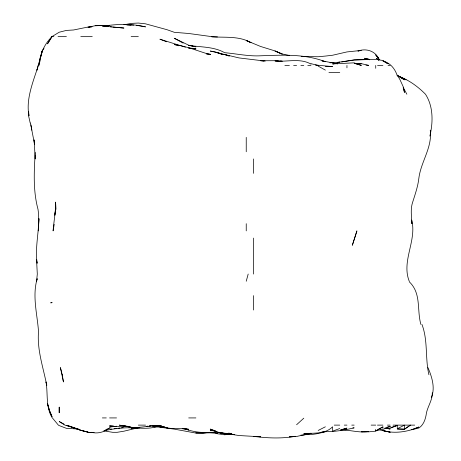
<?xml version="1.0" encoding="UTF-8"?>
<svg xmlns="http://www.w3.org/2000/svg" width="461" height="461" viewBox="0 0 461 461"><rect width="100%" height="100%" fill="white"/><g stroke="black" fill="none" stroke-linecap="round" stroke-linejoin="round"><path stroke-width="0.69" d="M35.267 155.357L35.243 158.953L34.091 139.988M432.291 392.743C432.533 400.765 426.851 407.403 426.079 415.228C425.18 420.075 423.221 425.267 418.888 428.01L411.69 429.75L418.888 427.013C406.884 432.274 392.876 434.199 380.302 429.825M38.96 219.119L38.557 226.311M38.476 227.619L38.28 230.886L38.966 218.462M35.238 152.412C34.079 171.446 32.979 190.675 38.004 209.306C40.718 227.25 34.489 245.206 37.128 263.122M41.893 52.358L42.072 51.05L44.031 48.163M42.014 52.358L42.216 51.05L36.978 70.181L38.154 65.433M54.202 224.351L53.09 230.886C53.822 221.268 55.804 211.76 55.568 202.114L56.006 209.306M429.871 136.064C433.15 122.315 433.432 106.451 425.468 94.211C417.701 86.38 408.469 79.644 397.958 76.053M37.18 278.842L36.586 281.245L37.301 274.053L36.557 259.664L37.151 263.122M40.395 59.55L38.868 65.433C39.974 54.6 44.037 44.302 52.012 36.661L53.868 36.661M246.237 281.245L248.185 274.053M37.134 278.842C32.132 296.221 37.283 314.079 38.528 331.597C36.961 350.026 43.276 367.434 46.722 385.223M354.146 239.576L352.354 245.275L356.912 230.886L354.348 239.08M41.686 53.666L40.205 58.242L41.83 53.666M37.623 67.704C32.737 82.726 25.787 99.818 28.985 115.792L28.663 111.867M431.387 397.543C435.449 387.805 431.876 376.816 427.929 367.567M51.897 36.661L47.495 43.853L52.012 36.661M296.596 424.748L303.787 418.185M404.499 429.093L397.307 428.966L404.499 429.306L410.428 425.117L405.686 428.298M293.98 436.354L289.404 436.849L296.596 436.481L310.985 433.242L303.787 433.807C313.636 432.574 324.93 434.688 332.565 426.805L332.565 431.173L339.757 428.523M52.012 36.569L59.204 32.224L66.401 30.409L73.593 29.982L87.982 27.043L91.906 26.721M382.918 428.453L382.918 426.909L375.727 431.168L368.529 431.859L361.338 431.778L362.778 431.721M318.176 430.465L325.368 426.8M377.524 429.664L382.918 426.909M397.307 428.73L404.499 425.117L404.499 429.306M390.11 427.451L390.11 426.344L382.918 429.514L375.727 430.58M105.638 429.71L109.562 428.027C104.416 432.038 97.83 433.997 91.411 432.309L93.917 432.522M397.307 428.402L397.307 425.463L390.11 428.275L385.079 428.286M391.418 427.364L397.307 425.463M159.264 425.664C150.257 429.612 140.593 427.952 131.143 427.802C122.142 427.583 113.106 428.782 104.33 430.718M386.842 427.232L390.11 426.344M343.024 429.105L346.949 428.113L339.757 430.666L332.565 431.519L325.368 431.715M325.368 431.727C319.266 433.294 313.025 434.982 306.669 434.423M111.522 426.632L109.562 427.082L116.754 426.235M108.254 25.568L109.562 25.436L95.173 25.724L87.982 27.274L91.906 26.824M341.716 61.981L354.146 60.022L375.727 59.331L382.918 60.512L388.312 63.946M124.603 24.687L131.143 23.407L138.335 23.05L145.532 23.828L167.113 29.735L174.304 32.305L188.693 33.486L211.945 36.661M360.658 50.56L357.943 51.05C365.7 48.157 374.632 50.618 378.544 58.242L375.727 54.951L379.772 59.907M295.288 436.296C281.475 438.832 267.294 438.117 253.435 436.36L260.626 436.78L239.046 435.536L217.465 432.262L210.078 432.309C201.739 432.942 193.257 431.98 185.42 428.984M337.141 62.483L354.146 59.89L368.529 59.423M337.798 62.46L339.757 62.177L329.949 62.811M147.491 426.206L146.183 426.396L148.142 426.2M149.45 425.924L150.759 425.739M118.062 428.298L120.027 428.027M121.335 427.848L123.294 427.578M159.915 425.728L152.724 426.661L157.299 425.78L161.356 426.12M230.546 434.072L224.657 434.798L217.465 433.766L214.094 432.309M106.946 25.614C119.71 23.891 132.958 23.886 145.532 26.865L136.375 25.309M308.369 433.801L310.985 433.49L303.787 435.086L300.912 435.098M149.45 426.056L152.724 425.699L161.356 426.004M110.214 429.082L111.522 428.961M114.138 428.718L116.754 428.476M301.171 56.496L318.176 56.749L325.368 56.075L332.565 55.245L346.949 51.926L361.338 50.433M139.643 427.843L131.143 428.718L138.335 427.727L123.946 431.191L117.152 432.309L112.645 432.309L103.673 430.851M127.87 426.287L116.754 426.575L109.562 425.86L113.487 426.062M352.838 427.946L354.146 427.854L346.949 429.479L341.716 429.808M356.301 63.86L361.338 63.624L368.529 65.433M95.173 25.724L109.562 25.436M364.933 431.629L368.529 431.484C359.113 433.202 349.893 429.664 340.477 430.015M228.258 434.037L224.657 434.17L229.693 434.037M340.477 430.084L346.228 429.871M234.73 434.677L227.273 434.429M58.028 36.661L66.401 36.661M80.784 36.661L92.252 36.661M131.143 36.661L138.335 36.661M284.869 65.433L289.404 65.433M293.622 65.433L296.596 65.433M300.872 65.433L303.787 65.433M307.787 65.433L310.985 65.433M377.547 65.433L382.918 65.433M388.024 65.433L390.11 65.433M328.929 72.631L339.757 72.631M102.365 417.925L106.289 417.925M109.562 417.925L116.541 417.925M188.693 417.925L195.885 417.925M138.335 425.117L145.532 425.117M334.254 425.117L339.757 425.117M344.281 425.117L346.949 425.117M351.755 425.117L354.146 425.117M371.14 425.117L375.727 425.117M377.444 425.117L382.918 425.117M387.424 425.117L390.11 425.117M393.077 425.117L397.307 425.117M397.653 425.117L414.704 425.117M88.483 432.309L93.865 432.579L88.483 432.309L80.784 430.303L66.401 425.347L72.942 427.318M126.827 24.877L133.759 25.125M190.848 48.376L195.885 48.497L188.693 48.088M315.301 65.007L332.565 66.58L325.368 66.384M217.465 36.915L211.708 36.771C224.899 37.796 239.109 35.704 251.038 42.694L246.237 40.533L260.626 46.48L275.015 50.923L282.207 54.087L275.015 51.05L282.207 53.977L289.404 55.545M167.113 427.854L159.915 425.958L152.724 425.457L159.915 425.67L167.113 427.854L157.956 425.762M228.973 434.037L231.134 434.106L224.657 434.037L217.909 432.309L210.274 429.099L214.849 430.683M278.611 61.077L275.015 60.95C287.076 62.223 299.788 57.769 310.985 64.079M280.052 61.123L282.207 61.198L275.015 60.708L260.626 60.737L263.899 61.083M138.335 427.601L139.775 427.652M125.386 24.652L123.946 24.583L131.143 24.94L126.827 24.727M334 63.981L332.565 63.912L354.146 62.84L361.338 65.433L354.146 63.284L361.338 63.929M227.538 434.037L231.134 434.216M157.76 425.889L159.915 425.999L152.724 425.457M78.825 429.076L66.401 428.321L59.204 425.584L58.374 425.117L52.012 417.482C45.547 406.602 48.094 393.827 46.019 381.956L46.826 385.223M157.299 425.837L159.915 425.999M228.581 433.83L224.657 433.582L228.581 433.893M365.913 65.093L368.529 65.26M154.032 426.874L166.392 427.387L159.915 427.249L174.304 429.133L195.885 433.069L210.274 432.833L217.465 433.334M316.868 65.341L318.176 65.433L310.985 63.681M108.254 26.531L102.365 26.018L123.946 28.052L112.83 27.113M206.349 53.851L210.274 54.26L206.349 53.816M190.652 48.313L195.885 48.918L188.693 47.99M215.506 430.966L210.274 430.228L216.814 431.461M110.214 26.738L111.522 26.928M265.208 61.1L239.046 57.93L217.465 52.802L223.349 54.582M228.581 433.104L231.854 433.64L224.657 433.248L217.465 432.095M208.309 54.335L210.274 54.669C198.288 51.217 186.797 46.238 174.304 44.556L178.88 45.795M384.883 428.085L390.11 429.041L385.534 428.033M337.798 63.906L322.101 60.84M222.703 433.323L217.494 432.309L224.657 433.893L218.606 432.309M123.946 426.027L119.33 425.117L130.486 427.03L123.946 425.647C135.741 429.94 147.929 425.134 159.915 425.67C168.985 429.98 179.093 427.86 188.693 429.272L182.153 428.482L188.693 429.911L186.077 429.018M193.268 46.296L188.693 45.345C200.789 47.299 213.645 46.446 224.657 52.692C236.654 53.741 248.531 56.444 260.626 55.787C282.276 55.026 304.767 53.712 325.368 61.716L322.101 60.956M194.577 46.567L195.885 46.838L188.693 45.195L174.304 38.257L183.15 43.098M368.529 59.25L364.461 58.242L368.529 59.117L369.728 59.815M185.42 47.178L159.915 39.191L166.456 41.755M72.942 427.364L64.92 425.117L59.204 421.538L64.062 424.143M68.361 425.814L70.326 426.362M223.349 54.531L217.465 52.514L210.274 51.05L217.465 52.577L221.389 54.144M73.593 427.543L80.784 430.303L87.982 432.141L80.784 430.303L73.593 427.514M399.923 77.068L406.032 79.822L397.307 75.379L404.499 79.822L397.307 75.333M318.176 66.107L325.368 70.107M387.113 63.37L382.918 60.956C390.237 62.794 395.215 68.937 397.307 75.921M378.665 60.184L376.545 58.242L378.504 60.12M409.293 281.792C421.544 293.513 416.727 309.798 420.881 324.406M403.277 87.538L406.85 94.211M397.307 75.108L400.05 79.822L403.34 87.014L404.499 92.448L403.162 87.694M409.241 281.245C401.203 260.932 417.067 240.613 411.69 220.006L411.823 223.694C411.679 216.497 410.25 209.127 412.687 202.114C415.194 194.185 417.96 186.325 418.888 178.015C421.002 161.546 432.487 147.29 430.24 130.181M421.948 324.406C428.16 340.708 424.99 358.203 428.92 374.758M30.184 122.983L28.576 115.792L28.473 111.476M30.432 122.983L34.627 144.564L34.177 139.988M30.927 124.948L31.861 130.181M375.727 65.433L375.727 68.303M375.727 429.375L375.727 430.926M346.949 65.433L346.949 67.836M253.435 158.953L253.435 173.342M253.435 238.083L253.435 274.053M253.435 295.634L253.435 310.017M246.237 137.372L246.237 151.761M246.237 223.694L246.237 230.886M59.204 407.172L59.204 412.733L59.204 407.172M55.591 209.306L54.819 215.195L55.637 209.306M324.682 431.703L321.254 432.309L324.682 431.709M52.012 302.647L50.814 302.825L52.012 302.647M210.274 432.36L203.076 432.96L195.885 432.844L203.076 432.96L210.274 432.36M77.517 428.816L73.593 428.39L77.517 428.822M390.11 432.193L382.918 430.562L390.11 432.193M229.238 55.994L224.657 54.531L229.238 55.988M52.012 416.663L49.494 410.728L47.443 403.536L49.598 410.728L52.012 416.663M62.235 374.758L60.408 367.567L63.451 381.956L62.235 374.758"/></g></svg>
